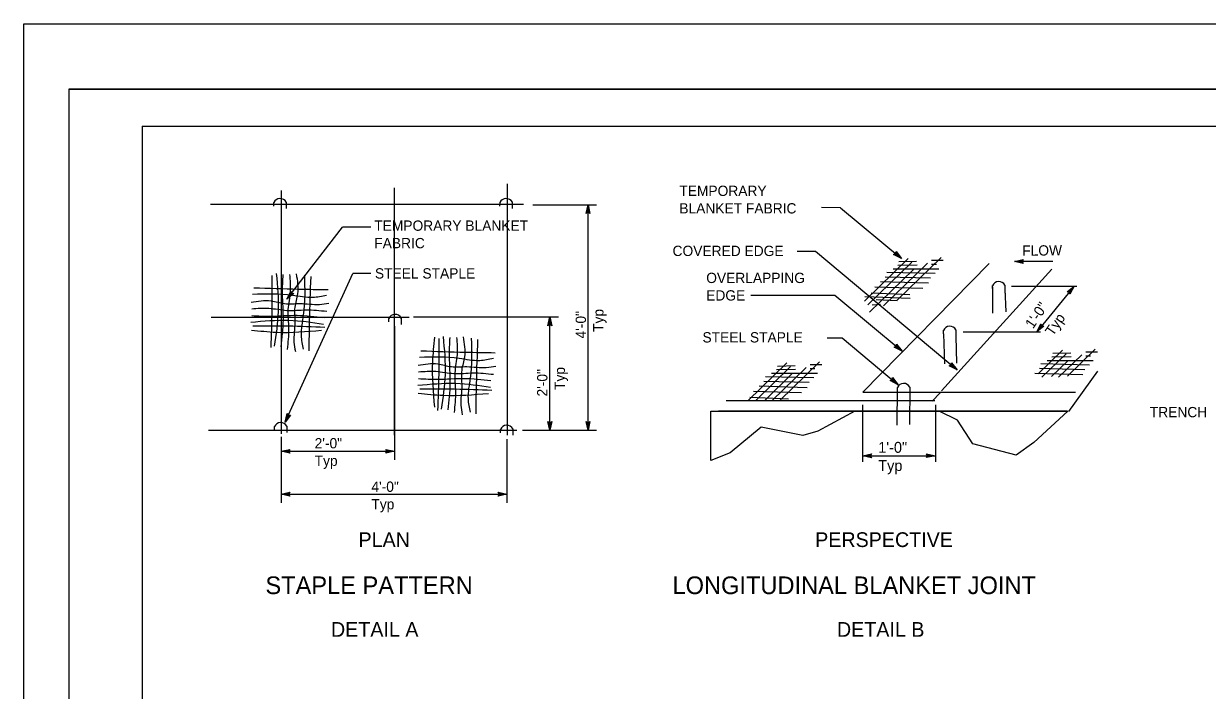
# Model space of a CAD drawing. Extents: x -894 to 866, y -476 to 714.
# Drawn here: x -894 to -90, y 261 to 714 of the extents above; entities that cross this region are included whole.
import ezdxf

# ---------------------------------------------------------------- set-up
doc = ezdxf.new("R2010")
doc.units = 0
for name, color, linetype in [('10 Sheet Format', 7, 'Continuous'), ('56 Stage 3 Anno', 7, 'Continuous'), ('57 Undefined', 7, 'Continuous'), ('60 Nongeo Data', 7, 'Continuous')]:
    doc.layers.add(name, color=color, linetype=linetype)

msp = doc.modelspace()

# ---------------------------------------------------------------- linework, layer by layer
at = {"layer": '10 Sheet Format'}
for p, q in [((-863.46, 668.96), (836.55, 668.96)), ((-863.46, 668.96), (-863.46, -431.04)), ((-813.45, 643.96), (-813.45, -406.04)), ((-813.45, 643.96), (811.55, 643.96))]:
    msp.add_line(p, q, dxfattribs=at)
for points in [[(-894.04, 713.56), (865.96, 713.56), (865.96, -476.44), (-894.04, -476.44)], [(-863.46, -431.04), (836.55, -431.04), (836.55, 668.96), (-863.46, 668.96)]]:
    msp.add_lwpolyline(points, close=True, dxfattribs=at)
at = {"layer": '56 Stage 3 Anno'}
for p, q in [((-511.88, 584.59), (-510.56, 590.5)), ((-511.53, 584.8), (-510.56, 589.14)), ((-511.17, 585.04), (-510.56, 587.78)), ((-510.56, 590.5), (-510.56, 590.5)), ((-510.56, 590.5), (-509.25, 584.59)), ((-510.56, 589.13), (-509.6, 584.82)), ((-510.56, 587.78), (-509.95, 585)), ((-510.56, 585.38), (-511.88, 584.59)), ((-511.88, 584.59), (-511.88, 584.59)), ((-510.83, 585.21), (-510.56, 586.42)), ((-510.56, 586.42), (-510.3, 585.23)), ((-509.25, 584.59), (-510.56, 585.38)), ((-509.25, 584.59), (-509.25, 584.59)), ((-302.95, 556.69), (-301.51, 557.19)), ((-297.58, 553.92), (-302.95, 556.69)), ((-302.95, 556.69), (-302.95, 556.69)), ((-298.63, 554.79), (-302.55, 556.81)), ((-299.66, 555.66), (-302.2, 556.96)), ((-300.71, 556.53), (-301.79, 557.09)), ((-301.51, 557.19), (-301.27, 558.71)), ((-301.47, 557.51), (-300.71, 556.53)), ((-301.38, 557.88), (-299.66, 555.66)), ((-301.33, 558.3), (-298.62, 554.79)), ((-301.27, 558.71), (-301.27, 558.71)), ((-301.27, 558.71), (-297.58, 553.92)), ((-297.58, 553.92), (-297.58, 553.92)), ((-220.85, 551.92), (-214.95, 553.23)), ((-214.95, 550.6), (-220.85, 551.92)), ((-220.85, 551.92), (-220.85, 551.92)), ((-215.16, 550.95), (-219.5, 551.92)), ((-219.49, 551.92), (-215.18, 552.87)), ((-218.13, 551.92), (-215.35, 552.53)), ((-215.39, 551.3), (-218.13, 551.92)), ((-216.78, 551.91), (-215.59, 552.18)), ((-215.57, 551.64), (-216.78, 551.91)), ((-214.95, 553.23), (-215.74, 551.92)), ((-215.74, 551.92), (-214.95, 550.6)), ((-214.95, 553.23), (-214.95, 553.23)), ((-214.95, 550.6), (-214.95, 550.6)), ((-715.13, 526.31), (-712.59, 531.8)), ((-714.31, 527.4), (-712.45, 531.4)), ((-713.48, 528.47), (-712.29, 531.05)), ((-712.59, 531.8), (-712.59, 531.8)), ((-712.59, 531.8), (-712.03, 530.38)), ((-185.07, 531.42), (-180.29, 535.13)), ((-183.56, 531.19), (-185.07, 531.42)), ((-185.07, 531.42), (-185.07, 531.42)), ((-184.67, 531.36), (-181.16, 534.08)), ((-184.25, 531.32), (-182.03, 533.04)), ((-183.87, 531.23), (-182.89, 531.99)), ((-183.05, 529.75), (-183.56, 531.19)), ((-182.89, 531.99), (-183.45, 530.91)), ((-182.03, 533.04), (-183.33, 530.5)), ((-181.16, 534.07), (-183.17, 530.15)), ((-180.29, 535.13), (-183.05, 529.75)), ((-180.29, 535.13), (-180.29, 535.13)), ((-710.5, 530.2), (-715.13, 526.31)), ((-715.13, 526.31), (-715.13, 526.31)), ((-710.91, 530.25), (-714.31, 527.39)), ((-711.33, 530.28), (-713.48, 528.47)), ((-712.66, 529.55), (-712.15, 530.65)), ((-711.71, 530.35), (-712.66, 529.55)), ((-712.03, 530.38), (-710.5, 530.2)), ((-710.5, 530.2), (-710.5, 530.2)), ((-183.05, 529.75), (-183.05, 529.75)), ((-537.78, 508.33), (-536.46, 514.24)), ((-536.46, 509.12), (-537.78, 508.33)), ((-537.78, 508.33), (-537.78, 508.33)), ((-537.43, 508.54), (-536.46, 512.88)), ((-537.07, 508.77), (-536.46, 511.52)), ((-536.73, 508.95), (-536.46, 510.16)), ((-536.46, 514.24), (-536.46, 514.24)), ((-536.46, 514.24), (-535.15, 508.33)), ((-536.46, 511.52), (-535.84, 508.74)), ((-536.46, 510.16), (-536.2, 508.97)), ((-535.15, 508.33), (-536.46, 509.12)), ((-536.45, 512.87), (-535.5, 508.56)), ((-535.15, 508.33), (-535.15, 508.33)), ((-205.56, 504.22), (-202.9, 509.66)), ((-200.85, 508.02), (-205.56, 504.22)), ((-204.71, 505.3), (-202.77, 509.26)), ((-201.26, 508.08), (-204.71, 505.29)), ((-203.86, 506.35), (-202.61, 508.91)), ((-201.68, 508.12), (-203.86, 506.35)), ((-203.02, 507.41), (-202.48, 508.51)), ((-202.05, 508.19), (-203.02, 507.41)), ((-202.9, 509.66), (-202.9, 509.66)), ((-202.9, 509.66), (-202.37, 508.23)), ((-202.37, 508.23), (-200.85, 508.02)), ((-200.85, 508.02), (-200.85, 508.02)), ((-205.56, 504.22), (-205.56, 504.22)), ((-302.57, 493.77), (-301.12, 494.28)), ((-297.19, 491), (-302.57, 493.77)), ((-302.57, 493.77), (-302.57, 493.77)), ((-298.24, 491.88), (-302.16, 493.9)), ((-299.28, 492.74), (-301.81, 494.05)), ((-300.32, 493.61), (-301.41, 494.17)), ((-301.12, 494.28), (-300.88, 495.79)), ((-301.08, 494.6), (-300.32, 493.61)), ((-300.99, 494.97), (-299.28, 492.74)), ((-300.94, 495.39), (-298.23, 491.87)), ((-300.88, 495.79), (-300.88, 495.79)), ((-300.88, 495.79), (-297.19, 491)), ((-297.19, 491), (-297.19, 491)), ((-263.71, 481.54), (-263.47, 483.06)), ((-263.53, 482.65), (-260.81, 479.13)), ((-263.47, 483.06), (-263.47, 483.06)), ((-263.47, 483.06), (-259.77, 478.26)), ((-265.15, 481.04), (-263.71, 481.54)), ((-259.77, 478.26), (-265.15, 481.04)), ((-265.15, 481.04), (-265.15, 481.04)), ((-260.83, 479.14), (-264.74, 481.16)), ((-261.86, 480.01), (-264.39, 481.31)), ((-262.9, 480.88), (-263.99, 481.44)), ((-263.66, 481.86), (-262.9, 480.88)), ((-263.58, 482.23), (-261.86, 480.01)), ((-259.77, 478.26), (-259.77, 478.26)), ((-305.27, 471), (-303.82, 471.5)), ((-299.89, 468.23), (-305.27, 471)), ((-305.27, 471), (-305.27, 471)), ((-300.94, 469.1), (-304.86, 471.12)), ((-301.98, 469.97), (-304.51, 471.28)), ((-303.02, 470.84), (-304.11, 471.4)), ((-303.82, 471.5), (-303.59, 473.02)), ((-303.78, 471.82), (-303.02, 470.84)), ((-303.69, 472.2), (-301.98, 469.97)), ((-303.65, 472.62), (-300.93, 469.1)), ((-303.59, 473.02), (-303.59, 473.02)), ((-303.59, 473.02), (-299.89, 468.23)), ((-299.89, 468.23), (-299.89, 468.23)), ((-716.29, 442.77), (-715.04, 448.69)), ((-712.65, 447.6), (-716.29, 442.77)), ((-716.29, 442.77), (-716.29, 442.77)), ((-715.73, 444.02), (-714.82, 448.33)), ((-713.06, 447.55), (-715.73, 444.01)), ((-715.16, 445.25), (-714.58, 448.03)), ((-713.47, 447.49), (-715.16, 445.25)), ((-715.04, 448.69), (-715.04, 448.69)), ((-715.04, 448.69), (-714.18, 447.43)), ((-714.6, 446.48), (-714.35, 447.68)), ((-713.86, 447.47), (-714.6, 446.48)), ((-714.18, 447.43), (-712.65, 447.6)), ((-712.65, 447.6), (-712.65, 447.6)), ((-536.46, 437.22), (-537.77, 443.13)), ((-537.77, 443.13), (-537.77, 443.13)), ((-537.77, 443.13), (-536.46, 442.34)), ((-536.46, 438.59), (-537.41, 442.89)), ((-536.46, 439.94), (-537.07, 442.72)), ((-536.45, 441.3), (-536.72, 442.49)), ((-536.46, 442.34), (-535.14, 443.13)), ((-535.14, 443.13), (-536.46, 437.22)), ((-535.49, 442.91), (-536.46, 438.58)), ((-535.84, 442.68), (-536.46, 439.94)), ((-536.18, 442.51), (-536.45, 441.3)), ((-535.14, 443.13), (-535.14, 443.13)), ((-510.56, 437.22), (-511.87, 443.13)), ((-511.87, 443.13), (-511.87, 443.13)), ((-511.87, 443.13), (-510.56, 442.34)), ((-510.56, 438.59), (-511.52, 442.89)), ((-510.56, 439.94), (-511.17, 442.72)), ((-510.56, 441.3), (-510.82, 442.49)), ((-510.56, 442.34), (-509.24, 443.13)), ((-509.24, 443.13), (-510.56, 437.22)), ((-509.59, 442.91), (-510.56, 438.58)), ((-509.95, 442.68), (-510.56, 439.94)), ((-510.29, 442.51), (-510.56, 441.3)), ((-509.24, 443.13), (-509.24, 443.13)), ((-536.46, 437.22), (-536.46, 437.22)), ((-510.56, 437.22), (-510.56, 437.22)), ((-719.05, 422.97), (-713.14, 424.28)), ((-713.14, 421.65), (-719.05, 422.97)), ((-719.05, 422.97), (-719.05, 422.97)), ((-713.36, 422), (-717.69, 422.97)), ((-717.68, 422.97), (-713.37, 423.92)), ((-716.33, 422.96), (-713.55, 423.58)), ((-713.59, 422.35), (-716.33, 422.96)), ((-714.97, 422.96), (-713.78, 423.23)), ((-713.76, 422.69), (-714.97, 422.96)), ((-713.14, 424.28), (-713.93, 422.97)), ((-713.93, 422.97), (-713.14, 421.65)), ((-713.14, 424.28), (-713.14, 424.28)), ((-713.14, 421.65), (-713.14, 421.65)), ((-647.15, 422.97), (-647.94, 424.29)), ((-647.94, 424.29), (-647.94, 424.29)), ((-647.94, 424.29), (-642.03, 422.97)), ((-642.03, 422.97), (-647.94, 421.66)), ((-647.94, 421.66), (-647.15, 422.97)), ((-647.94, 421.66), (-647.94, 421.66)), ((-647.72, 423.94), (-643.39, 422.97)), ((-643.4, 422.96), (-647.71, 422.01)), ((-644.75, 422.97), (-647.53, 422.35)), ((-647.49, 423.58), (-644.75, 422.97)), ((-647.32, 423.24), (-646.11, 422.97)), ((-646.11, 422.97), (-647.3, 422.71)), ((-642.03, 422.97), (-642.03, 422.97)), ((-323.72, 419.94), (-317.81, 421.25)), ((-317.81, 418.62), (-323.72, 419.94)), ((-323.72, 419.94), (-323.72, 419.94)), ((-318.03, 418.97), (-322.36, 419.94)), ((-322.35, 419.94), (-318.04, 420.89)), ((-321, 419.93), (-318.22, 420.55)), ((-318.26, 419.32), (-321, 419.93)), ((-319.64, 419.93), (-318.45, 420.2)), ((-318.43, 419.66), (-319.64, 419.93)), ((-317.81, 421.25), (-318.6, 419.94)), ((-318.6, 419.94), (-317.81, 418.62)), ((-317.81, 421.25), (-317.81, 421.25)), ((-317.81, 418.62), (-317.81, 418.62)), ((-279.66, 419.94), (-280.45, 421.26)), ((-280.45, 421.26), (-280.45, 421.26)), ((-280.45, 421.26), (-274.54, 419.94)), ((-274.54, 419.94), (-280.45, 418.63)), ((-280.45, 418.63), (-279.66, 419.94)), ((-280.45, 418.63), (-280.45, 418.63)), ((-280.23, 420.91), (-275.9, 419.94)), ((-275.91, 419.93), (-280.21, 418.98)), ((-277.26, 419.94), (-280.04, 419.32)), ((-280, 420.55), (-277.26, 419.94)), ((-279.83, 420.21), (-278.62, 419.94)), ((-278.62, 419.94), (-279.81, 419.68)), ((-274.54, 419.94), (-274.54, 419.94)), ((-719.05, 393.77), (-713.14, 395.08)), ((-717.68, 393.78), (-713.37, 394.73)), ((-716.33, 393.77), (-713.55, 394.39)), ((-713.14, 395.08), (-713.93, 393.77)), ((-713.14, 395.08), (-713.14, 395.08)), ((-570.89, 393.77), (-571.68, 395.09)), ((-571.68, 395.09), (-571.68, 395.09)), ((-571.68, 395.09), (-565.77, 393.77)), ((-571.46, 394.74), (-567.13, 393.78)), ((-571.23, 394.39), (-568.49, 393.78)), ((-713.14, 392.46), (-719.05, 393.77)), ((-719.05, 393.77), (-719.05, 393.77)), ((-713.36, 392.81), (-717.69, 393.77)), ((-713.59, 393.16), (-716.33, 393.77)), ((-714.97, 393.77), (-713.78, 394.04)), ((-713.76, 393.5), (-714.97, 393.77)), ((-713.93, 393.77), (-713.14, 392.46)), ((-713.14, 392.46), (-713.14, 392.46)), ((-565.77, 393.77), (-571.68, 392.47)), ((-571.68, 392.47), (-570.89, 393.77)), ((-571.68, 392.47), (-571.68, 392.47)), ((-567.14, 393.77), (-571.44, 392.82)), ((-568.49, 393.78), (-571.27, 393.16)), ((-571.06, 394.05), (-569.85, 393.78)), ((-569.85, 393.78), (-571.04, 393.51)), ((-565.77, 393.77), (-565.77, 393.77))]:
    msp.add_line(p, q, dxfattribs=at)
at = {"layer": '60 Nongeo Data'}
for p, q in [((-565.54, 604.74), (-565.54, 433.82)), ((-719.09, 600.09), (-719.09, 434.84)), ((-642.31, 601.97), (-642.31, 433.82)), ((-767.08, 590.82), (-554.36, 590.82)), ((-723.98, 592), (-724.08, 591.95)), ((-724, 589.62), (-723.98, 592)), ((-715.61, 592.3), (-715.64, 587.99)), ((-715.61, 592.3), (-715.61, 592.3)), ((-570.36, 592), (-570.45, 591.95)), ((-570.37, 589.62), (-570.36, 592)), ((-561.99, 592.3), (-562.02, 587.99)), ((-561.98, 592.3), (-561.99, 592.3)), ((-548.06, 590.5), (-504.8, 590.5)), ((-510.56, 437.22), (-510.56, 590.5)), ((-338.88, 588.5), (-351.88, 588.54)), ((-715.13, 526.31), (-677.28, 575.29)), ((-658.19, 575.29), (-677.28, 575.29)), ((-368.49, 558.89), (-356.07, 558.89)), ((-323.77, 463.12), (-238.02, 550.67)), ((-293.01, 553.99), (-322.79, 524.97)), ((-290.53, 551.51), (-320.31, 522.5)), ((-279.89, 550.8), (-309.67, 521.79)), ((-270.67, 554.7), (-300.45, 525.68)), ((-300.1, 549.39), (-286.98, 549.74)), ((-299.39, 551.87), (-287.34, 552.22)), ((-277.05, 552.93), (-269.25, 552.93)), ((-277.05, 550.1), (-273.86, 550.1)), ((-716.29, 442.77), (-670.44, 543.76)), ((-658.19, 543.76), (-670.44, 543.76)), ((-289.46, 546.56), (-319.25, 517.54)), ((-308.61, 541.61), (-277.76, 540.9)), ((-307.54, 544.79), (-274.57, 544.08)), ((-303.29, 546.91), (-272.09, 546.91)), ((-270.41, 464.05), (-195.4, 546.84)), ((-315.73, 534.83), (-283.11, 533.76)), ((-311.8, 538.42), (-279.18, 537.36)), ((-235.64, 535.54), (-235.74, 535.49)), ((-235.65, 533.67), (-235.64, 535.54)), ((-235.64, 534.61), (-235.65, 516.83)), ((-227.27, 535.84), (-227.3, 530.52)), ((-227.29, 533.18), (-226.73, 517.82)), ((-227.27, 535.84), (-227.27, 535.84)), ((-222.87, 535.13), (-178.32, 535.13)), ((-180.29, 535.13), (-205.56, 504.22)), ((-399.89, 529.16), (-342.77, 529.16)), ((-322.44, 528.16), (-291.59, 527.1)), ((-318.18, 530.64), (-291.94, 529.57)), ((-317.47, 522.5), (-311.8, 522.85)), ((-314.64, 526.04), (-300.45, 525.33)), ((-766.66, 514.05), (-632.05, 514.05)), ((-645.85, 513.24), (-645.95, 513.19)), ((-645.86, 510.85), (-645.85, 513.24)), ((-642.03, 508.01), (-642.03, 417.21)), ((-637.48, 513.54), (-637.51, 509.22)), ((-637.48, 513.54), (-637.48, 513.54)), ((-629.2, 514.24), (-530.7, 514.24)), ((-536.46, 437.22), (-536.46, 514.24)), ((-348.13, 500.02), (-337.85, 500.02)), ((-337.85, 500.02), (-299.89, 468.23)), ((-268.9, 505.19), (-268.99, 505.14)), ((-268.91, 502.81), (-268.9, 505.19)), ((-268.91, 502.81), (-268.35, 482.47)), ((-260.53, 505.49), (-260.56, 501.17)), ((-260.56, 501.17), (-260.18, 482.96)), ((-260.53, 505.49), (-260.53, 505.49)), ((-255.65, 504.22), (-203.07, 504.22)), ((-188.22, 491.72), (-204.76, 475.6)), ((-165.88, 492.43), (-184.69, 474.11)), ((-172.26, 490.66), (-164.46, 490.66)), ((-375.49, 483.05), (-401.62, 457.59)), ((-353.16, 483.75), (-380.13, 457.47)), ((-185.74, 489.24), (-202.1, 473.3)), ((-198.5, 484.64), (-167.3, 484.64)), ((-184.67, 484.29), (-195.52, 473.73)), ((-195.31, 487.12), (-182.19, 487.47)), ((-194.6, 489.6), (-182.55, 489.95)), ((-175.1, 488.54), (-190.8, 473.24)), ((-172.26, 487.83), (-169.07, 487.83)), ((-373.01, 480.57), (-396.62, 457.57)), ((-371.95, 475.61), (-390.51, 457.53)), ((-385.77, 475.97), (-354.57, 475.97)), ((-362.37, 479.86), (-385.33, 457.5)), ((-382.58, 478.44), (-369.47, 478.8)), ((-381.87, 480.92), (-369.82, 481.28)), ((-359.54, 481.98), (-351.74, 481.98)), ((-359.54, 479.15), (-356.35, 479.15)), ((-207.01, 476.15), (-174.39, 475.09)), ((-203.82, 479.34), (-172.97, 478.63)), ((-202.76, 482.52), (-169.78, 481.81)), ((-183.81, 449.96), (-164.06, 477.42)), ((-394.28, 467.48), (-361.67, 466.41)), ((-391.09, 470.66), (-360.25, 469.95)), ((-390.03, 473.85), (-357.06, 473.14)), ((-291.88, 466.61), (-292.06, 441.12)), ((-400.67, 459.69), (-374.43, 458.63)), ((-398.21, 463.88), (-365.6, 462.82)), ((-323.77, 463.12), (-179.2, 463.12)), ((-300.43, 440.82), (-300.25, 466.31)), ((-276.59, 456.94), (-271.36, 462.63)), ((-416.75, 457.52), (-274.91, 457.52)), ((-324.04, 454.49), (-324.04, 415.74)), ((-274.54, 454.49), (-274.54, 415.74)), ((-421.97, 450.3), (-184.41, 450.3)), ((-768.35, 437.28), (-559.01, 437.28)), ((-723.61, 439.75), (-723.7, 439.7)), ((-723.62, 437.37), (-723.61, 439.75)), ((-715.24, 440.05), (-715.27, 435.73)), ((-715.24, 440.05), (-715.24, 440.05)), ((-569.98, 437.87), (-570.08, 437.81)), ((-569.99, 435.48), (-569.98, 437.87)), ((-561.61, 438.16), (-561.64, 433.85)), ((-561.61, 438.16), (-561.61, 438.16)), ((-555.13, 437.22), (-504.8, 437.22)), ((-719.05, 432.87), (-719.05, 388.02)), ((-565.77, 431.27), (-565.77, 388.02)), ((-719.05, 422.97), (-642.03, 422.97)), ((-323.72, 419.94), (-274.54, 419.94)), ((-719.05, 393.77), (-565.77, 393.77))]:
    msp.add_line(p, q, dxfattribs=at)
for points in [[(-338.88, 588.5), (-297.58, 553.92)], [(-356.07, 558.89), (-259.77, 478.26)], [(-194.61, 551.85), (-220.85, 551.92)], [(-342.77, 529.16), (-297.19, 491)]]:
    msp.add_lwpolyline(points, dxfattribs=at)
for points in [[(-329.32, 450.3), (-354.5, 436.55), (-364.48, 433.71), (-392.99, 439.4), (-413.89, 421.85), (-427.2, 416.64), (-427.2, 450.3), (-326.47, 450.3)], [(-421.97, 450.3), (-184.41, 450.3), (-207.69, 428.97), (-219.57, 420.43), (-249.03, 428.02), (-259.48, 444.14), (-271.83, 450.3), (-285.61, 450.3), (-184.89, 450.3)]]:
    msp.add_lwpolyline(points, close=True, dxfattribs=at)
for centre in [(-719.76, 590.02), (-566.13, 590.02), (-231.41, 533.55), (-641.62, 511.25), (-264.67, 503.2), (-296.03, 464.32), (-719.38, 437.76), (-565.75, 435.88)]:
    msp.add_arc(centre, 4.74, 28.87521, 155.87612, dxfattribs=at)
for points in [[(-725.95, 493.48), (-725.21, 518.33), (-725.21, 542.44)], [(-722.42, 543.74), (-721.12, 517.96), (-723.72, 494.4)], [(-717.97, 543.18), (-718.34, 530.2), (-717.78, 512.21), (-719.27, 494.03)], [(-713.32, 543.18), (-712.95, 531.5), (-714.44, 519.26), (-714.07, 506.27), (-714.99, 492.18)], [(-708.86, 543.55), (-707.94, 530.01), (-709.79, 520.92), (-709.79, 510.35), (-710.35, 497.19), (-709.42, 490.7)], [(-703.29, 542.62), (-704.03, 515.55), (-705.52, 501.64), (-704.03, 492.36)], [(-699.02, 541.7), (-699.95, 511.47), (-700.32, 491.25)], [(-737.62, 534.13), (-707.39, 533.2), (-687.18, 532.83)], [(-739.48, 524.28), (-725.94, 525.21), (-716.85, 523.35), (-706.28, 523.35), (-693.11, 522.8), (-686.62, 523.73)], [(-738.55, 529.85), (-711.47, 529.11), (-697.56, 527.63), (-688.29, 529.11)], [(-739.11, 519.82), (-727.42, 520.2), (-715.18, 518.71), (-702.2, 519.08), (-688.11, 518.15)], [(-739.11, 515.18), (-726.12, 514.81), (-708.14, 515.37), (-689.96, 513.88)], [(-739.66, 510.72), (-713.88, 512.02), (-690.33, 509.42)], [(-689.4, 507.19), (-714.26, 507.94), (-738.36, 507.94)], [(-691.63, 504.96), (-722.42, 503.66), (-739.29, 505.15)], [(-614.76, 452.84), (-616.06, 483.63), (-614.58, 500.5)], [(-612.53, 450.61), (-611.79, 475.47), (-611.79, 499.57)], [(-609, 500.87), (-607.7, 475.09), (-610.3, 451.54)], [(-604.55, 500.32), (-604.92, 487.33), (-604.36, 469.35), (-605.85, 451.17)], [(-599.9, 500.32), (-599.53, 488.63), (-601.02, 476.39), (-600.64, 463.41), (-601.57, 449.32)], [(-595.44, 500.69), (-594.51, 487.15), (-596.37, 478.06), (-596.37, 467.49), (-596.93, 454.32), (-596, 447.83)], [(-589.87, 499.76), (-590.61, 472.68), (-592.1, 458.77), (-590.61, 449.5)], [(-585.6, 498.83), (-586.53, 468.6), (-586.9, 448.39)], [(-624.2, 491.26), (-593.97, 490.34), (-573.76, 489.96)], [(-626.06, 481.42), (-612.52, 482.35), (-603.43, 480.49), (-592.86, 480.49), (-579.69, 479.93), (-573.2, 480.86)], [(-625.13, 486.99), (-598.05, 486.25), (-584.14, 484.76), (-574.87, 486.25)], [(-625.69, 476.96), (-614, 477.33), (-601.76, 475.85), (-588.78, 476.22), (-574.69, 475.29)], [(-626.24, 467.86), (-600.46, 469.16), (-576.91, 466.56)], [(-625.69, 472.32), (-612.7, 471.95), (-594.72, 472.5), (-576.54, 471.02)], [(-578.21, 462.1), (-609, 460.8), (-625.87, 462.29)], [(-575.98, 464.33), (-600.84, 465.07), (-624.94, 465.07)]]:
    msp.add_spline(points, degree=3, dxfattribs=at)

# ---------------------------------------------------------------- texts
at = {"layer": '57 Undefined'}
for s, height, p in [('TEMPORARY ', 7, (-448.5, 596.47)), ('BLANKET FABRIC', 7, (-448.5, 584.57)), ('TEMPORARY BLANKET', 7, (-655.8, 572.82)), ('FABRIC', 7, (-655.8, 560.92)), ('COVERED EDGE', 7, (-453.09, 555.66)), ('STEEL STAPLE', 7, (-655.34, 540.37)), ('OVERLAPPING ', 7, (-430.23, 537.3)), ('EDGE', 7, (-430.23, 525.4)), ('STEEL STAPLE', 7, (-432.79, 496.9)), ('TRENCH', 7, (-128.78, 446.08)), ('2\'-0"', 7, (-696.32, 424.95)), ('1\'-0"', 7.382, (-313.35, 421.94)), ('Typ', 7, (-696.32, 413.05)), ('Typ', 7.382, (-313.35, 409.56)), ('4\'-0"', 7, (-657.76, 395.4)), ('Typ', 7, (-657.76, 383.5)), ('PLAN', 10, (-666.53, 357.9)), ('PERSPECTIVE', 10, (-356.22, 357.9)), ('STAPLE PATTERN', 12, (-729.77, 325.9)), ('LONGITUDINAL BLANKET JOINT', 12, (-453.15, 325.9)), ('DETAIL A', 10, (-685.23, 296.9)), ('DETAIL B', 10, (-341.41, 296.9))]:
    msp.add_text(s, height=height, dxfattribs=at).set_placement(p)
for s, rotation, p in [('FLOW', 0.47407, (-215.47, 555.85)), ('1\'-0"', 55.84797, (-208.22, 505.74)), ('4\'-0"', 90, (-511.96, 499.64)), ('Typ', 90, (-500.06, 504.09)), (' Typ', 55.84797, (-196.11, 498.64)), ('2\'-0"', 90, (-538.14, 460.19)), ('Typ', 90, (-526.24, 464.64))]:
    msp.add_text(s, height=7, rotation=rotation, dxfattribs=at).set_placement(p)

doc.saveas('drawing.dxf')
